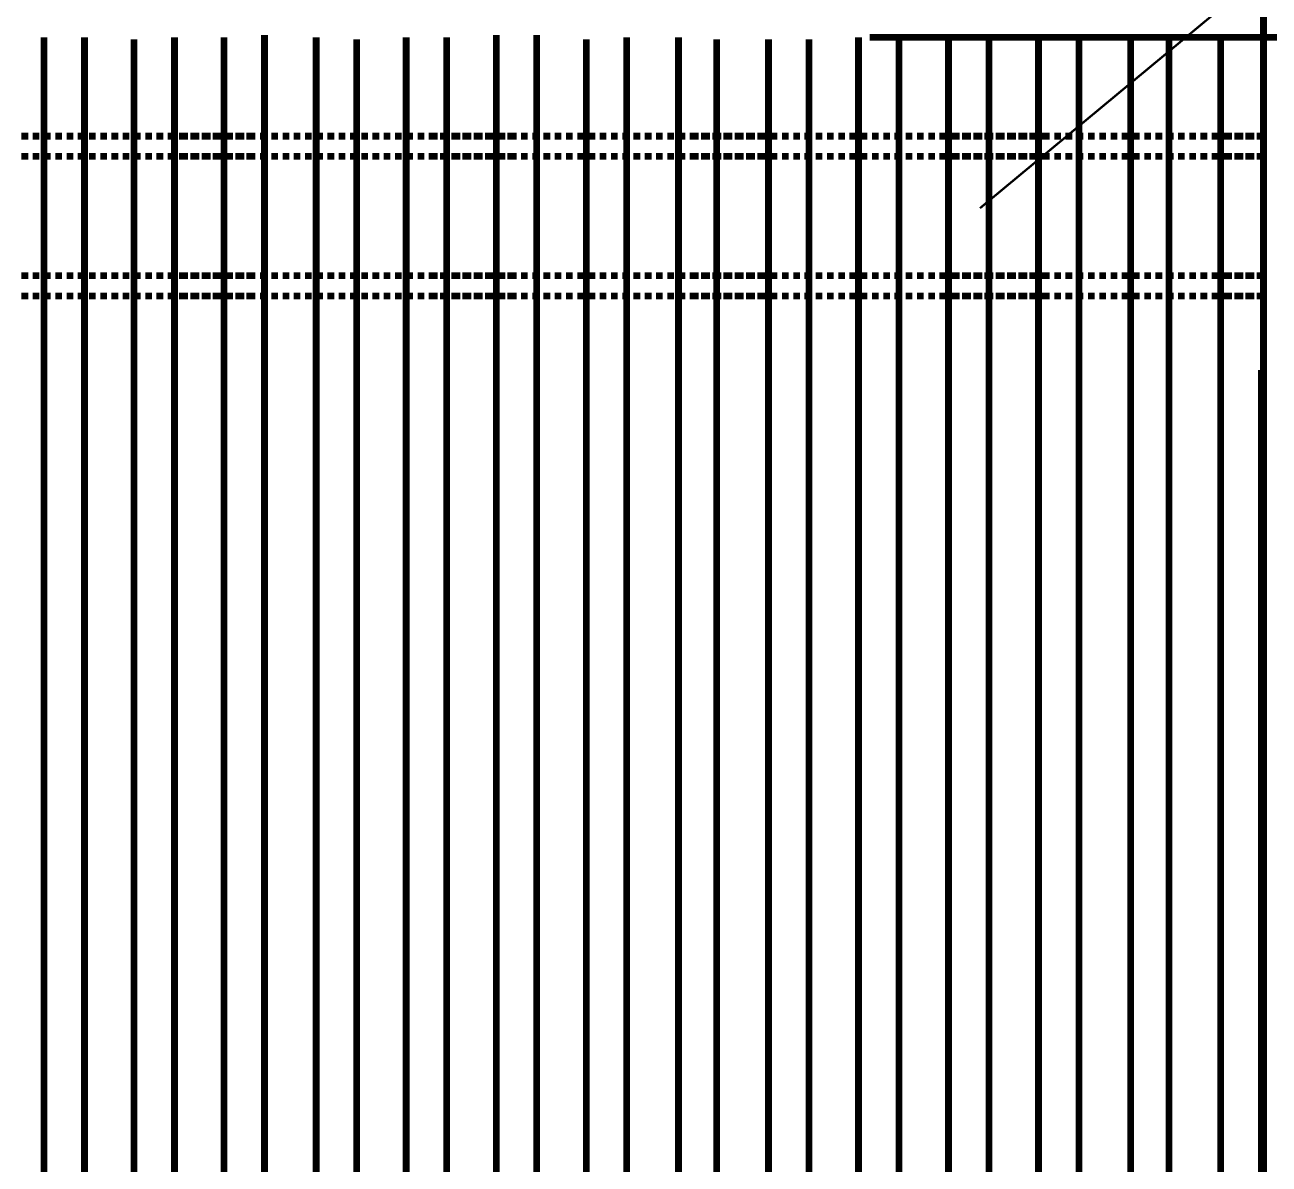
# Model space of a CAD drawing. Extents: x -2.4 to 13.4, y -16 to -5.
# Drawn here: x 6.031 to 6.953, y -12.392 to -11.548 of the extents above; entities that cross this region are included whole.
import ezdxf

# ---------------------------------------------------------------- set-up
doc = ezdxf.new("R2010")
doc.units = 0
doc.header["$MEASUREMENT"] = 0

msp = doc.modelspace()

# ---------------------------------------------------------------- linework, layer by layer
at = {"color": 0}
for points, const_width in [([(7.06203, -12.95219), (6.9487, -12.95219), (6.9487, -7.21884), (7.06203, -7.21884)], 0.005), ([(7.26868, -11.24386), (6.73868, -11.68386)], 0.00167), ([(6.9487, -11.59554), (6.9487, -11.26881)], 0.005), ([(6.04532, -11.55718), (6.04532, -12.85883)], 0.005), ([(6.07532, -11.55718), (6.07532, -12.87716)], 0.005), ([(6.112, -11.55886), (6.112, -12.8872)], 0.005), ([(6.142, -11.55718), (6.142, -12.85551)], 0.005), ([(6.17867, -11.55718), (6.17867, -12.86886)], 0.005), ([(6.20867, -11.55549), (6.20867, -12.85551)], 0.005), ([(6.24697, -11.55718), (6.24697, -12.85052)], 0.005), ([(6.27697, -11.55886), (6.27697, -12.87884)], 0.005), ([(6.31365, -11.55718), (6.31365, -12.88551)], 0.005), ([(6.34365, -11.55718), (6.34365, -12.86387)], 0.005), ([(6.38034, -11.55549), (6.38034, -12.84554)], 0.005), ([(6.41034, -11.55549), (6.41034, -12.87386)], 0.005), ([(6.44702, -11.55886), (6.44702, -12.84554)], 0.005), ([(6.47702, -11.55718), (6.47702, -12.87716)], 0.005), ([(6.51532, -11.55718), (6.51532, -12.87386)], 0.005), ([(6.5437, -11.55886), (6.5437, -12.88551)], 0.005), ([(6.58199, -11.55886), (6.58199, -12.86387)], 0.005), ([(6.612, -11.55886), (6.612, -12.86549)], 0.005), ([(6.64867, -11.55718), (6.64867, -12.86387)], 0.005), ([(6.65703, -11.55718), (7.39368, -11.55718)], 0.005), ([(6.67867, -11.55718), (6.67867, -12.85215)], 0.005), ([(6.71535, -11.55549), (6.71535, -12.85383)], 0.005), ([(6.74535, -11.55886), (6.74535, -12.87048)], 0.005), ([(6.78203, -11.55886), (6.78203, -12.86051)], 0.005), ([(6.81203, -11.55886), (6.81203, -12.87884)], 0.005), ([(6.85034, -11.55718), (6.85034, -12.88883)], 0.005), ([(6.87865, -11.55718), (6.87865, -12.85719)], 0.005), ([(6.917, -11.55718), (6.917, -12.85883)], 0.005), ([(6.02867, -11.63052), (6.03366, -11.63052)], 0.005), ([(6.03702, -11.63052), (6.042, -11.63052)], 0.005), ([(6.04532, -11.63052), (6.05031, -11.63052)], 0.005), ([(6.05367, -11.63052), (6.05867, -11.63052)], 0.005), ([(6.06203, -11.63052), (6.06702, -11.63052)], 0.005), ([(6.07034, -11.63052), (6.07532, -11.63052)], 0.005), ([(6.07868, -11.63052), (6.08367, -11.63052)], 0.005), ([(6.08699, -11.63052), (6.09197, -11.63052)], 0.005), ([(6.09534, -11.63052), (6.10034, -11.63052)], 0.005), ([(6.1037, -11.63052), (6.10868, -11.63052)], 0.005), ([(6.112, -11.63052), (6.11699, -11.63052)], 0.005), ([(6.12035, -11.63052), (6.12534, -11.63052)], 0.005), ([(6.12865, -11.63052), (6.13364, -11.63052)], 0.005), ([(6.137, -11.63052), (6.14368, -11.63052)], 0.005), ([(6.14536, -11.63052), (6.15197, -11.63052)], 0.005), ([(6.15367, -11.63052), (6.16034, -11.63052)], 0.005), ([(6.16202, -11.63052), (6.1687, -11.63052)], 0.005), ([(6.17032, -11.63052), (6.17699, -11.63052)], 0.005), ([(6.17867, -11.63052), (6.18535, -11.63052)], 0.005), ([(6.18703, -11.63052), (6.19364, -11.63052)], 0.005), ([(6.19534, -11.63052), (6.202, -11.63052)], 0.005), ([(6.20531, -11.63052), (6.21036, -11.63052)], 0.005), ([(6.21367, -11.63052), (6.21865, -11.63052)], 0.005), ([(6.22202, -11.63052), (6.22702, -11.63052)], 0.005), ([(6.23032, -11.63052), (6.23531, -11.63052)], 0.005), ([(6.23868, -11.63052), (6.24367, -11.63052)], 0.005), ([(6.24697, -11.63052), (6.25203, -11.63052)], 0.005), ([(6.25534, -11.63052), (6.26032, -11.63052)], 0.005), ([(6.26368, -11.63052), (6.26868, -11.63052)], 0.005), ([(6.27199, -11.63052), (6.27697, -11.63052)], 0.005), ([(6.28035, -11.63052), (6.28534, -11.63052)], 0.005), ([(6.28864, -11.63052), (6.2937, -11.63052)], 0.005), ([(6.297, -11.63052), (6.30199, -11.63052)], 0.005), ([(6.30535, -11.63052), (6.31035, -11.63052)], 0.005), ([(6.31365, -11.63052), (6.31864, -11.63052)], 0.005), ([(6.32202, -11.63052), (6.327, -11.63052)], 0.005), ([(6.33031, -11.63052), (6.33699, -11.63052)], 0.005), ([(6.33867, -11.63052), (6.34534, -11.63052)], 0.005), ([(6.34702, -11.63052), (6.3537, -11.63052)], 0.005), ([(6.35532, -11.63052), (6.362, -11.63052)], 0.005), ([(6.36368, -11.63052), (6.37035, -11.63052)], 0.005), ([(6.37197, -11.63052), (6.37865, -11.63052)], 0.005), ([(6.38034, -11.63052), (6.387, -11.63052)], 0.005), ([(6.38868, -11.63052), (6.39536, -11.63052)], 0.005), ([(6.39867, -11.63052), (6.40367, -11.63052)], 0.005), ([(6.40703, -11.63052), (6.41202, -11.63052)], 0.005), ([(6.41532, -11.63052), (6.42032, -11.63052)], 0.005), ([(6.42368, -11.63052), (6.42867, -11.63052)], 0.005), ([(6.43199, -11.63052), (6.43703, -11.63052)], 0.005), ([(6.44034, -11.63052), (6.44534, -11.63052)], 0.005), ([(6.4487, -11.63052), (6.45368, -11.63052)], 0.005), ([(6.45699, -11.63052), (6.46199, -11.63052)], 0.005), ([(6.46535, -11.63052), (6.47034, -11.63052)], 0.005), ([(6.47366, -11.63052), (6.4787, -11.63052)], 0.005), ([(6.482, -11.63052), (6.487, -11.63052)], 0.005), ([(6.49036, -11.63052), (6.49535, -11.63052)], 0.005), ([(6.49866, -11.63052), (6.50365, -11.63052)], 0.005), ([(6.50702, -11.63052), (6.512, -11.63052)], 0.005), ([(6.51532, -11.63052), (6.52036, -11.63052)], 0.005), ([(6.52367, -11.63052), (6.53035, -11.63052)], 0.005), ([(6.53203, -11.63052), (6.53864, -11.63052)], 0.005), ([(6.54032, -11.63052), (6.547, -11.63052)], 0.005), ([(6.54868, -11.63052), (6.55535, -11.63052)], 0.005), ([(6.55699, -11.63052), (6.56365, -11.63052)], 0.005), ([(6.56534, -11.63052), (6.57202, -11.63052)], 0.005), ([(6.5737, -11.63052), (6.58031, -11.63052)], 0.005), ([(6.58199, -11.63052), (6.58867, -11.63052)], 0.005), ([(6.59197, -11.63052), (6.59702, -11.63052)], 0.005), ([(6.60034, -11.63052), (6.60532, -11.63052)], 0.005), ([(6.60868, -11.63052), (6.61368, -11.63052)], 0.005), ([(6.61699, -11.63052), (6.62197, -11.63052)], 0.005), ([(6.62534, -11.63052), (6.63034, -11.63052)], 0.005), ([(6.63364, -11.63052), (6.63868, -11.63052)], 0.005), ([(6.642, -11.63052), (6.64699, -11.63052)], 0.005), ([(6.65035, -11.63052), (6.65535, -11.63052)], 0.005), ([(6.65865, -11.63052), (6.66364, -11.63052)], 0.005), ([(6.667, -11.63052), (6.672, -11.63052)], 0.005), ([(6.67531, -11.63052), (6.68035, -11.63052)], 0.005), ([(6.68367, -11.63052), (6.68865, -11.63052)], 0.005), ([(6.69202, -11.63052), (6.69702, -11.63052)], 0.005), ([(6.70032, -11.63052), (6.70531, -11.63052)], 0.005), ([(6.70867, -11.63052), (6.71367, -11.63052)], 0.005), ([(6.71697, -11.63052), (6.72365, -11.63052)], 0.005), ([(6.72534, -11.63052), (6.732, -11.63052)], 0.005), ([(6.73368, -11.63052), (6.74036, -11.63052)], 0.005), ([(6.74199, -11.63052), (6.74866, -11.63052)], 0.005), ([(6.75034, -11.63052), (6.75702, -11.63052)], 0.005), ([(6.75864, -11.63052), (6.76532, -11.63052)], 0.005), ([(6.767, -11.63052), (6.77367, -11.63052)], 0.005), ([(6.77535, -11.63052), (6.78203, -11.63052)], 0.005), ([(6.78365, -11.63052), (6.79032, -11.63052)], 0.005), ([(6.7937, -11.63052), (6.79868, -11.63052)], 0.005), ([(6.80199, -11.63052), (6.80699, -11.63052)], 0.005), ([(6.81035, -11.63052), (6.81534, -11.63052)], 0.005), ([(6.81864, -11.63052), (6.8237, -11.63052)], 0.005), ([(6.827, -11.63052), (6.83199, -11.63052)], 0.005), ([(6.83536, -11.63052), (6.84035, -11.63052)], 0.005), ([(6.84366, -11.63052), (6.84865, -11.63052)], 0.005), ([(6.85202, -11.63052), (6.857, -11.63052)], 0.005), ([(6.86031, -11.63052), (6.86536, -11.63052)], 0.005), ([(6.86867, -11.63052), (6.87366, -11.63052)], 0.005), ([(6.87703, -11.63052), (6.88202, -11.63052)], 0.005), ([(6.88532, -11.63052), (6.89032, -11.63052)], 0.005), ([(6.89368, -11.63052), (6.89867, -11.63052)], 0.005), ([(6.90197, -11.63052), (6.90703, -11.63052)], 0.005), ([(6.91034, -11.63052), (6.917, -11.63052)], 0.005), ([(6.9187, -11.63052), (6.92531, -11.63052)], 0.005), ([(6.92699, -11.63052), (6.93367, -11.63052)], 0.005), ([(6.93535, -11.63052), (6.94202, -11.63052)], 0.005), ([(6.94364, -11.63052), (6.9487, -11.63052)], 0.005), ([(6.02867, -11.6455), (6.03366, -11.6455)], 0.005), ([(6.03702, -11.6455), (6.042, -11.6455)], 0.005), ([(6.04532, -11.6455), (6.05031, -11.6455)], 0.005), ([(6.05367, -11.6455), (6.05867, -11.6455)], 0.005), ([(6.06203, -11.6455), (6.06702, -11.6455)], 0.005), ([(6.07034, -11.6455), (6.07532, -11.6455)], 0.005), ([(6.07868, -11.6455), (6.08367, -11.6455)], 0.005), ([(6.08699, -11.6455), (6.09197, -11.6455)], 0.005), ([(6.09534, -11.6455), (6.10034, -11.6455)], 0.005), ([(6.1037, -11.6455), (6.10868, -11.6455)], 0.005), ([(6.112, -11.6455), (6.11699, -11.6455)], 0.005), ([(6.12035, -11.6455), (6.12534, -11.6455)], 0.005), ([(6.12865, -11.6455), (6.13364, -11.6455)], 0.005), ([(6.137, -11.6455), (6.14368, -11.6455)], 0.005), ([(6.14536, -11.6455), (6.15197, -11.6455)], 0.005), ([(6.15367, -11.6455), (6.16034, -11.6455)], 0.005), ([(6.16202, -11.6455), (6.1687, -11.6455)], 0.005), ([(6.17032, -11.6455), (6.17699, -11.6455)], 0.005), ([(6.17867, -11.6455), (6.18535, -11.6455)], 0.005), ([(6.18703, -11.6455), (6.19364, -11.6455)], 0.005), ([(6.19534, -11.6455), (6.202, -11.6455)], 0.005), ([(6.20531, -11.6455), (6.21036, -11.6455)], 0.005), ([(6.21367, -11.6455), (6.21865, -11.6455)], 0.005), ([(6.22202, -11.6455), (6.22702, -11.6455)], 0.005), ([(6.23032, -11.6455), (6.23531, -11.6455)], 0.005), ([(6.23868, -11.6455), (6.24367, -11.6455)], 0.005), ([(6.24697, -11.6455), (6.25203, -11.6455)], 0.005), ([(6.25534, -11.6455), (6.26032, -11.6455)], 0.005), ([(6.26368, -11.6455), (6.26868, -11.6455)], 0.005), ([(6.27199, -11.6455), (6.27697, -11.6455)], 0.005), ([(6.28035, -11.6455), (6.28534, -11.6455)], 0.005), ([(6.28864, -11.6455), (6.2937, -11.6455)], 0.005), ([(6.297, -11.6455), (6.30199, -11.6455)], 0.005), ([(6.30535, -11.6455), (6.31035, -11.6455)], 0.005), ([(6.31365, -11.6455), (6.31864, -11.6455)], 0.005), ([(6.32202, -11.6455), (6.327, -11.6455)], 0.005), ([(6.33031, -11.6455), (6.33699, -11.6455)], 0.005), ([(6.33867, -11.6455), (6.34534, -11.6455)], 0.005), ([(6.34702, -11.6455), (6.3537, -11.6455)], 0.005), ([(6.35532, -11.6455), (6.362, -11.6455)], 0.005), ([(6.36368, -11.6455), (6.37035, -11.6455)], 0.005), ([(6.37197, -11.6455), (6.37865, -11.6455)], 0.005), ([(6.38034, -11.6455), (6.387, -11.6455)], 0.005), ([(6.38868, -11.6455), (6.39536, -11.6455)], 0.005), ([(6.39867, -11.6455), (6.40367, -11.6455)], 0.005), ([(6.40703, -11.6455), (6.41202, -11.6455)], 0.005), ([(6.41532, -11.6455), (6.42032, -11.6455)], 0.005), ([(6.42368, -11.6455), (6.42867, -11.6455)], 0.005), ([(6.43199, -11.6455), (6.43703, -11.6455)], 0.005), ([(6.44034, -11.6455), (6.44534, -11.6455)], 0.005), ([(6.4487, -11.6455), (6.45368, -11.6455)], 0.005), ([(6.45699, -11.6455), (6.46199, -11.6455)], 0.005), ([(6.46535, -11.6455), (6.47034, -11.6455)], 0.005), ([(6.47366, -11.6455), (6.4787, -11.6455)], 0.005), ([(6.482, -11.6455), (6.487, -11.6455)], 0.005), ([(6.49036, -11.6455), (6.49535, -11.6455)], 0.005), ([(6.49866, -11.6455), (6.50365, -11.6455)], 0.005), ([(6.50702, -11.6455), (6.512, -11.6455)], 0.005), ([(6.51532, -11.6455), (6.52036, -11.6455)], 0.005), ([(6.52367, -11.6455), (6.53035, -11.6455)], 0.005), ([(6.53203, -11.6455), (6.53864, -11.6455)], 0.005), ([(6.54032, -11.6455), (6.547, -11.6455)], 0.005), ([(6.54868, -11.6455), (6.55535, -11.6455)], 0.005), ([(6.55699, -11.6455), (6.56365, -11.6455)], 0.005), ([(6.56534, -11.6455), (6.57202, -11.6455)], 0.005), ([(6.5737, -11.6455), (6.58031, -11.6455)], 0.005), ([(6.58199, -11.6455), (6.58867, -11.6455)], 0.005), ([(6.59197, -11.6455), (6.59702, -11.6455)], 0.005), ([(6.60034, -11.6455), (6.60532, -11.6455)], 0.005), ([(6.60868, -11.6455), (6.61368, -11.6455)], 0.005), ([(6.61699, -11.6455), (6.62197, -11.6455)], 0.005), ([(6.62534, -11.6455), (6.63034, -11.6455)], 0.005), ([(6.63364, -11.6455), (6.63868, -11.6455)], 0.005), ([(6.642, -11.6455), (6.64699, -11.6455)], 0.005), ([(6.65035, -11.6455), (6.65535, -11.6455)], 0.005), ([(6.65865, -11.6455), (6.66364, -11.6455)], 0.005), ([(6.667, -11.6455), (6.672, -11.6455)], 0.005), ([(6.67531, -11.6455), (6.68035, -11.6455)], 0.005), ([(6.68367, -11.6455), (6.68865, -11.6455)], 0.005), ([(6.69202, -11.6455), (6.69702, -11.6455)], 0.005), ([(6.70032, -11.6455), (6.70531, -11.6455)], 0.005), ([(6.70867, -11.6455), (6.71367, -11.6455)], 0.005), ([(6.71697, -11.6455), (6.72365, -11.6455)], 0.005), ([(6.72534, -11.6455), (6.732, -11.6455)], 0.005), ([(6.73368, -11.6455), (6.74036, -11.6455)], 0.005), ([(6.74199, -11.6455), (6.74866, -11.6455)], 0.005), ([(6.75034, -11.6455), (6.75702, -11.6455)], 0.005), ([(6.75864, -11.6455), (6.76532, -11.6455)], 0.005), ([(6.767, -11.6455), (6.77367, -11.6455)], 0.005), ([(6.77535, -11.6455), (6.78203, -11.6455)], 0.005), ([(6.78365, -11.6455), (6.79032, -11.6455)], 0.005), ([(6.7937, -11.6455), (6.79868, -11.6455)], 0.005), ([(6.80199, -11.6455), (6.80699, -11.6455)], 0.005), ([(6.81035, -11.6455), (6.81534, -11.6455)], 0.005), ([(6.81864, -11.6455), (6.8237, -11.6455)], 0.005), ([(6.827, -11.6455), (6.83199, -11.6455)], 0.005), ([(6.83536, -11.6455), (6.84035, -11.6455)], 0.005), ([(6.84366, -11.6455), (6.84865, -11.6455)], 0.005), ([(6.85202, -11.6455), (6.857, -11.6455)], 0.005), ([(6.86031, -11.6455), (6.86536, -11.6455)], 0.005), ([(6.86867, -11.6455), (6.87366, -11.6455)], 0.005), ([(6.87703, -11.6455), (6.88202, -11.6455)], 0.005), ([(6.88532, -11.6455), (6.89032, -11.6455)], 0.005), ([(6.89368, -11.6455), (6.89867, -11.6455)], 0.005), ([(6.90197, -11.6455), (6.90703, -11.6455)], 0.005), ([(6.91034, -11.6455), (6.917, -11.6455)], 0.005), ([(6.9187, -11.6455), (6.92531, -11.6455)], 0.005), ([(6.92699, -11.6455), (6.93367, -11.6455)], 0.005), ([(6.93535, -11.6455), (6.94202, -11.6455)], 0.005), ([(6.94364, -11.6455), (6.9487, -11.6455)], 0.005), ([(6.02867, -11.73383), (6.03366, -11.73383)], 0.005), ([(6.03702, -11.73383), (6.042, -11.73383)], 0.005), ([(6.04532, -11.73383), (6.05031, -11.73383)], 0.005), ([(6.05367, -11.73383), (6.05867, -11.73383)], 0.005), ([(6.06203, -11.73383), (6.06702, -11.73383)], 0.005), ([(6.07034, -11.73383), (6.07532, -11.73383)], 0.005), ([(6.07868, -11.73383), (6.08367, -11.73383)], 0.005), ([(6.08699, -11.73383), (6.09197, -11.73383)], 0.005), ([(6.09534, -11.73383), (6.10034, -11.73383)], 0.005), ([(6.1037, -11.73383), (6.10868, -11.73383)], 0.005), ([(6.112, -11.73383), (6.11699, -11.73383)], 0.005), ([(6.12035, -11.73383), (6.12534, -11.73383)], 0.005), ([(6.12865, -11.73383), (6.13364, -11.73383)], 0.005), ([(6.137, -11.73383), (6.14368, -11.73383)], 0.005), ([(6.14536, -11.73383), (6.15197, -11.73383)], 0.005), ([(6.15367, -11.73383), (6.16034, -11.73383)], 0.005), ([(6.16202, -11.73383), (6.1687, -11.73383)], 0.005), ([(6.17032, -11.73383), (6.17699, -11.73383)], 0.005), ([(6.17867, -11.73383), (6.18535, -11.73383)], 0.005), ([(6.18703, -11.73383), (6.19364, -11.73383)], 0.005), ([(6.19534, -11.73383), (6.202, -11.73383)], 0.005), ([(6.20531, -11.73383), (6.21036, -11.73383)], 0.005), ([(6.21367, -11.73383), (6.21865, -11.73383)], 0.005), ([(6.22202, -11.73383), (6.22702, -11.73383)], 0.005), ([(6.23032, -11.73383), (6.23531, -11.73383)], 0.005), ([(6.23868, -11.73383), (6.24367, -11.73383)], 0.005), ([(6.24697, -11.73383), (6.25203, -11.73383)], 0.005), ([(6.25534, -11.73383), (6.26032, -11.73383)], 0.005), ([(6.26368, -11.73383), (6.26868, -11.73383)], 0.005), ([(6.27199, -11.73383), (6.27697, -11.73383)], 0.005), ([(6.28035, -11.73383), (6.28534, -11.73383)], 0.005), ([(6.28864, -11.73383), (6.2937, -11.73383)], 0.005), ([(6.297, -11.73383), (6.30199, -11.73383)], 0.005), ([(6.30535, -11.73383), (6.31035, -11.73383)], 0.005), ([(6.31365, -11.73383), (6.31864, -11.73383)], 0.005), ([(6.32202, -11.73383), (6.327, -11.73383)], 0.005), ([(6.33031, -11.73383), (6.33699, -11.73383)], 0.005), ([(6.33867, -11.73383), (6.34534, -11.73383)], 0.005), ([(6.34702, -11.73383), (6.3537, -11.73383)], 0.005), ([(6.35532, -11.73383), (6.362, -11.73383)], 0.005), ([(6.36368, -11.73383), (6.37035, -11.73383)], 0.005), ([(6.37197, -11.73383), (6.37865, -11.73383)], 0.005), ([(6.38034, -11.73383), (6.387, -11.73383)], 0.005), ([(6.38868, -11.73383), (6.39536, -11.73383)], 0.005), ([(6.39867, -11.73383), (6.40367, -11.73383)], 0.005), ([(6.40703, -11.73383), (6.41202, -11.73383)], 0.005), ([(6.41532, -11.73383), (6.42032, -11.73383)], 0.005), ([(6.42368, -11.73383), (6.42867, -11.73383)], 0.005), ([(6.43199, -11.73383), (6.43703, -11.73383)], 0.005), ([(6.44034, -11.73383), (6.44534, -11.73383)], 0.005), ([(6.4487, -11.73383), (6.45368, -11.73383)], 0.005), ([(6.45699, -11.73383), (6.46199, -11.73383)], 0.005), ([(6.46535, -11.73383), (6.47034, -11.73383)], 0.005), ([(6.47366, -11.73383), (6.4787, -11.73383)], 0.005), ([(6.482, -11.73383), (6.487, -11.73383)], 0.005), ([(6.49036, -11.73383), (6.49535, -11.73383)], 0.005), ([(6.49866, -11.73383), (6.50365, -11.73383)], 0.005), ([(6.50702, -11.73383), (6.512, -11.73383)], 0.005), ([(6.51532, -11.73383), (6.52036, -11.73383)], 0.005), ([(6.52367, -11.73383), (6.53035, -11.73383)], 0.005), ([(6.53203, -11.73383), (6.53864, -11.73383)], 0.005), ([(6.54032, -11.73383), (6.547, -11.73383)], 0.005), ([(6.54868, -11.73383), (6.55535, -11.73383)], 0.005), ([(6.55699, -11.73383), (6.56365, -11.73383)], 0.005), ([(6.56534, -11.73383), (6.57202, -11.73383)], 0.005), ([(6.5737, -11.73383), (6.58031, -11.73383)], 0.005), ([(6.58199, -11.73383), (6.58867, -11.73383)], 0.005), ([(6.59197, -11.73383), (6.59702, -11.73383)], 0.005), ([(6.60034, -11.73383), (6.60532, -11.73383)], 0.005), ([(6.60868, -11.73383), (6.61368, -11.73383)], 0.005), ([(6.61699, -11.73383), (6.62197, -11.73383)], 0.005), ([(6.62534, -11.73383), (6.63034, -11.73383)], 0.005), ([(6.63364, -11.73383), (6.63868, -11.73383)], 0.005), ([(6.642, -11.73383), (6.64699, -11.73383)], 0.005), ([(6.65035, -11.73383), (6.65535, -11.73383)], 0.005), ([(6.65865, -11.73383), (6.66364, -11.73383)], 0.005), ([(6.667, -11.73383), (6.672, -11.73383)], 0.005), ([(6.67531, -11.73383), (6.68035, -11.73383)], 0.005), ([(6.68367, -11.73383), (6.68865, -11.73383)], 0.005), ([(6.69202, -11.73383), (6.69702, -11.73383)], 0.005), ([(6.70032, -11.73383), (6.70531, -11.73383)], 0.005), ([(6.70867, -11.73383), (6.71367, -11.73383)], 0.005), ([(6.71697, -11.73383), (6.72365, -11.73383)], 0.005), ([(6.72534, -11.73383), (6.732, -11.73383)], 0.005), ([(6.73368, -11.73383), (6.74036, -11.73383)], 0.005), ([(6.74199, -11.73383), (6.74866, -11.73383)], 0.005), ([(6.75034, -11.73383), (6.75702, -11.73383)], 0.005), ([(6.75864, -11.73383), (6.76532, -11.73383)], 0.005), ([(6.767, -11.73383), (6.77367, -11.73383)], 0.005), ([(6.77535, -11.73383), (6.78203, -11.73383)], 0.005), ([(6.78365, -11.73383), (6.79032, -11.73383)], 0.005), ([(6.7937, -11.73383), (6.79868, -11.73383)], 0.005), ([(6.80199, -11.73383), (6.80699, -11.73383)], 0.005), ([(6.81035, -11.73383), (6.81534, -11.73383)], 0.005), ([(6.81864, -11.73383), (6.8237, -11.73383)], 0.005), ([(6.827, -11.73383), (6.83199, -11.73383)], 0.005), ([(6.83536, -11.73383), (6.84035, -11.73383)], 0.005), ([(6.84366, -11.73383), (6.84865, -11.73383)], 0.005), ([(6.85202, -11.73383), (6.857, -11.73383)], 0.005), ([(6.86031, -11.73383), (6.86536, -11.73383)], 0.005), ([(6.86867, -11.73383), (6.87366, -11.73383)], 0.005), ([(6.87703, -11.73383), (6.88202, -11.73383)], 0.005), ([(6.88532, -11.73383), (6.89032, -11.73383)], 0.005), ([(6.89368, -11.73383), (6.89867, -11.73383)], 0.005), ([(6.90197, -11.73383), (6.90703, -11.73383)], 0.005), ([(6.91034, -11.73383), (6.917, -11.73383)], 0.005), ([(6.9187, -11.73383), (6.92531, -11.73383)], 0.005), ([(6.92699, -11.73383), (6.93367, -11.73383)], 0.005), ([(6.93535, -11.73383), (6.94202, -11.73383)], 0.005), ([(6.94364, -11.73383), (6.9487, -11.73383)], 0.005), ([(6.02867, -11.74886), (6.03366, -11.74886)], 0.005), ([(6.03702, -11.74886), (6.042, -11.74886)], 0.005), ([(6.04532, -11.74886), (6.05031, -11.74886)], 0.005), ([(6.05367, -11.74886), (6.05867, -11.74886)], 0.005), ([(6.06203, -11.74886), (6.06702, -11.74886)], 0.005), ([(6.07034, -11.74886), (6.07532, -11.74886)], 0.005), ([(6.07868, -11.74886), (6.08367, -11.74886)], 0.005), ([(6.08699, -11.74886), (6.09197, -11.74886)], 0.005), ([(6.09534, -11.74886), (6.10034, -11.74886)], 0.005), ([(6.1037, -11.74886), (6.10868, -11.74886)], 0.005), ([(6.112, -11.74886), (6.11699, -11.74886)], 0.005), ([(6.12035, -11.74886), (6.12534, -11.74886)], 0.005), ([(6.12865, -11.74886), (6.13364, -11.74886)], 0.005), ([(6.137, -11.74886), (6.14368, -11.74886)], 0.005), ([(6.14536, -11.74886), (6.15197, -11.74886)], 0.005), ([(6.15367, -11.74886), (6.16034, -11.74886)], 0.005), ([(6.16202, -11.74886), (6.1687, -11.74886)], 0.005), ([(6.17032, -11.74886), (6.17699, -11.74886)], 0.005), ([(6.17867, -11.74886), (6.18535, -11.74886)], 0.005), ([(6.18703, -11.74886), (6.19364, -11.74886)], 0.005), ([(6.19534, -11.74886), (6.202, -11.74886)], 0.005), ([(6.20531, -11.74886), (6.21036, -11.74886)], 0.005), ([(6.21367, -11.74886), (6.21865, -11.74886)], 0.005), ([(6.22202, -11.74886), (6.22702, -11.74886)], 0.005), ([(6.23032, -11.74886), (6.23531, -11.74886)], 0.005), ([(6.23868, -11.74886), (6.24367, -11.74886)], 0.005), ([(6.24697, -11.74886), (6.25203, -11.74886)], 0.005), ([(6.25534, -11.74886), (6.26032, -11.74886)], 0.005), ([(6.26368, -11.74886), (6.26868, -11.74886)], 0.005), ([(6.27199, -11.74886), (6.27697, -11.74886)], 0.005), ([(6.28035, -11.74886), (6.28534, -11.74886)], 0.005), ([(6.28864, -11.74886), (6.2937, -11.74886)], 0.005), ([(6.297, -11.74886), (6.30199, -11.74886)], 0.005), ([(6.30535, -11.74886), (6.31035, -11.74886)], 0.005), ([(6.31365, -11.74886), (6.31864, -11.74886)], 0.005), ([(6.32202, -11.74886), (6.327, -11.74886)], 0.005), ([(6.33031, -11.74886), (6.33699, -11.74886)], 0.005), ([(6.33867, -11.74886), (6.34534, -11.74886)], 0.005), ([(6.34702, -11.74886), (6.3537, -11.74886)], 0.005), ([(6.35532, -11.74886), (6.362, -11.74886)], 0.005), ([(6.36368, -11.74886), (6.37035, -11.74886)], 0.005), ([(6.37197, -11.74886), (6.37865, -11.74886)], 0.005), ([(6.38034, -11.74886), (6.387, -11.74886)], 0.005), ([(6.38868, -11.74886), (6.39536, -11.74886)], 0.005), ([(6.39867, -11.74886), (6.40367, -11.74886)], 0.005), ([(6.40703, -11.74886), (6.41202, -11.74886)], 0.005), ([(6.41532, -11.74886), (6.42032, -11.74886)], 0.005), ([(6.42368, -11.74886), (6.42867, -11.74886)], 0.005), ([(6.43199, -11.74886), (6.43703, -11.74886)], 0.005), ([(6.44034, -11.74886), (6.44534, -11.74886)], 0.005), ([(6.4487, -11.74886), (6.45368, -11.74886)], 0.005), ([(6.45699, -11.74886), (6.46199, -11.74886)], 0.005), ([(6.46535, -11.74886), (6.47034, -11.74886)], 0.005), ([(6.47366, -11.74886), (6.4787, -11.74886)], 0.005), ([(6.482, -11.74886), (6.487, -11.74886)], 0.005), ([(6.49036, -11.74886), (6.49535, -11.74886)], 0.005), ([(6.49866, -11.74886), (6.50365, -11.74886)], 0.005), ([(6.50702, -11.74886), (6.512, -11.74886)], 0.005), ([(6.51532, -11.74886), (6.52036, -11.74886)], 0.005), ([(6.52367, -11.74886), (6.53035, -11.74886)], 0.005), ([(6.53203, -11.74886), (6.53864, -11.74886)], 0.005), ([(6.54032, -11.74886), (6.547, -11.74886)], 0.005), ([(6.54868, -11.74886), (6.55535, -11.74886)], 0.005), ([(6.55699, -11.74886), (6.56365, -11.74886)], 0.005), ([(6.56534, -11.74886), (6.57202, -11.74886)], 0.005), ([(6.5737, -11.74886), (6.58031, -11.74886)], 0.005), ([(6.58199, -11.74886), (6.58867, -11.74886)], 0.005), ([(6.59197, -11.74886), (6.59702, -11.74886)], 0.005), ([(6.60034, -11.74886), (6.60532, -11.74886)], 0.005), ([(6.60868, -11.74886), (6.61368, -11.74886)], 0.005), ([(6.61699, -11.74886), (6.62197, -11.74886)], 0.005), ([(6.62534, -11.74886), (6.63034, -11.74886)], 0.005), ([(6.63364, -11.74886), (6.63868, -11.74886)], 0.005), ([(6.642, -11.74886), (6.64699, -11.74886)], 0.005), ([(6.65035, -11.74886), (6.65535, -11.74886)], 0.005), ([(6.65865, -11.74886), (6.66364, -11.74886)], 0.005), ([(6.667, -11.74886), (6.672, -11.74886)], 0.005), ([(6.67531, -11.74886), (6.68035, -11.74886)], 0.005), ([(6.68367, -11.74886), (6.68865, -11.74886)], 0.005), ([(6.69202, -11.74886), (6.69702, -11.74886)], 0.005), ([(6.70032, -11.74886), (6.70531, -11.74886)], 0.005), ([(6.70867, -11.74886), (6.71367, -11.74886)], 0.005), ([(6.71697, -11.74886), (6.72365, -11.74886)], 0.005), ([(6.72534, -11.74886), (6.732, -11.74886)], 0.005), ([(6.73368, -11.74886), (6.74036, -11.74886)], 0.005), ([(6.74199, -11.74886), (6.74866, -11.74886)], 0.005), ([(6.75034, -11.74886), (6.75702, -11.74886)], 0.005), ([(6.75864, -11.74886), (6.76532, -11.74886)], 0.005), ([(6.767, -11.74886), (6.77367, -11.74886)], 0.005), ([(6.77535, -11.74886), (6.78203, -11.74886)], 0.005), ([(6.78365, -11.74886), (6.79032, -11.74886)], 0.005), ([(6.7937, -11.74886), (6.79868, -11.74886)], 0.005), ([(6.80199, -11.74886), (6.80699, -11.74886)], 0.005), ([(6.81035, -11.74886), (6.81534, -11.74886)], 0.005), ([(6.81864, -11.74886), (6.8237, -11.74886)], 0.005), ([(6.827, -11.74886), (6.83199, -11.74886)], 0.005), ([(6.83536, -11.74886), (6.84035, -11.74886)], 0.005), ([(6.84366, -11.74886), (6.84865, -11.74886)], 0.005), ([(6.85202, -11.74886), (6.857, -11.74886)], 0.005), ([(6.86031, -11.74886), (6.86536, -11.74886)], 0.005), ([(6.86867, -11.74886), (6.87366, -11.74886)], 0.005), ([(6.87703, -11.74886), (6.88202, -11.74886)], 0.005), ([(6.88532, -11.74886), (6.89032, -11.74886)], 0.005), ([(6.89368, -11.74886), (6.89867, -11.74886)], 0.005), ([(6.90197, -11.74886), (6.90703, -11.74886)], 0.005), ([(6.91034, -11.74886), (6.917, -11.74886)], 0.005), ([(6.9187, -11.74886), (6.92531, -11.74886)], 0.005), ([(6.92699, -11.74886), (6.93367, -11.74886)], 0.005), ([(6.93535, -11.74886), (6.94202, -11.74886)], 0.005), ([(6.94364, -11.74886), (6.9487, -11.74886)], 0.005), ([(6.94702, -11.80387), (6.94702, -12.95219)], 0.005)]:
    msp.add_lwpolyline(points, dxfattribs=dict(at, const_width=const_width))

doc.saveas('drawing.dxf')
